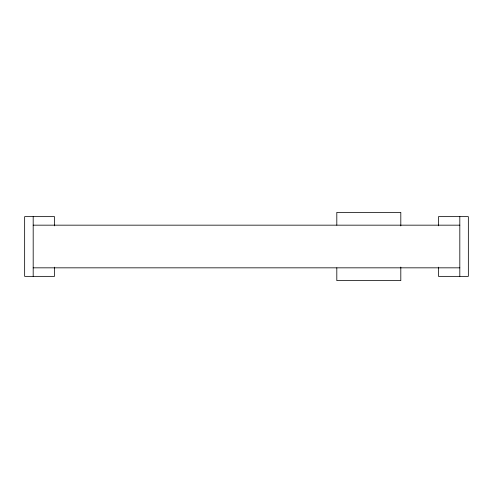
<?xml version="1.0" encoding="UTF-8"?>
<svg xmlns="http://www.w3.org/2000/svg" width="493" height="493" viewBox="0 0 493 493"><rect width="100%" height="100%" fill="white"/><g stroke="black" fill="none" stroke-linecap="round" stroke-linejoin="round"><path stroke-width="0.74" d="M33.185 225.165L459.815 225.165M33.185 267.835L459.815 267.835M459.815 216.637L459.815 276.363M438.487 225.825L438.487 216.637L468.35 216.637L468.35 276.363L438.487 276.363L438.487 267.175M400.809 225.923L400.809 212.372L336.811 212.372L336.811 225.165M400.809 267.077L400.809 280.628L336.811 280.628L336.811 267.835M54.513 225.825L54.513 216.637L24.65 216.637L24.65 276.363L54.513 276.363L54.513 267.175M33.185 216.637L33.185 276.363"/></g></svg>
